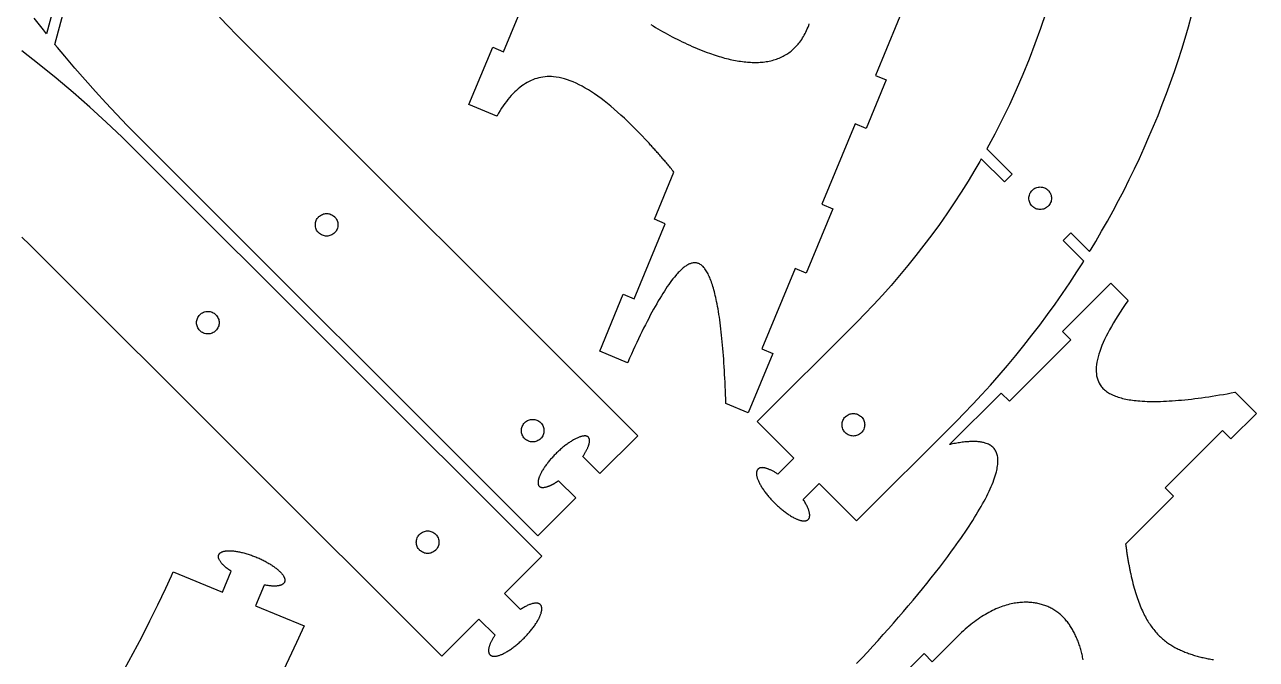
# Model space of a CAD drawing. Extents: x 0 to 398, y 0 to 371.
# Drawn here: x 187.8 to 398, y 127.4 to 235.8 of the extents above; entities that cross this region are included whole.
import ezdxf

# ---------------------------------------------------------------- set-up
doc = ezdxf.new("R2010")
doc.units = 0
doc.layers.get('0').update_dxf_attribs({"linetype": 'CONTINUOUS'})

msp = doc.modelspace()

# ---------------------------------------------------------------- linework, layer by layer
at = {"color": 0}
for points in [[(338.658, 240.892), (332.975, 227.172), (334.822, 226.407), (331.392, 218.122), (329.543, 218.888), (323.861, 205.168), (325.708, 204.403), (321.156, 193.411), (319.308, 194.176), (313.625, 180.457), (315.472, 179.692), (311.281, 169.571), (307.471, 171.149), (307.471, 171.15), (307.471, 171.156), (307.471, 171.157), (307.471, 171.163), (307.471, 171.164), (307.471, 171.168), (307.471, 171.169), (307.469, 171.175), (307.469, 171.176), (307.469, 171.182), (307.469, 171.183), (307.469, 171.188), (307.469, 171.189), (307.469, 171.194), (307.469, 171.196), (307.469, 171.197), (307.446, 171.929), (307.419, 172.653), (307.393, 173.364), (307.362, 174.067), (307.332, 174.758), (307.299, 175.44), (307.263, 176.111), (307.226, 176.772), (307.188, 177.422), (307.146, 178.063), (307.103, 178.692), (307.058, 179.311), (307.011, 179.919), (306.961, 180.517), (306.911, 181.103), (306.857, 181.679), (306.803, 182.244), (306.746, 182.797), (306.686, 183.34), (306.625, 183.872), (306.561, 184.393), (306.496, 184.903), (306.429, 185.401), (306.358, 185.888), (306.287, 186.364), (306.214, 186.828), (306.138, 187.281), (306.06, 187.722), (305.979, 188.151), (305.897, 188.569), (305.824, 188.919), (305.75, 189.26), (305.674, 189.592), (305.596, 189.915), (305.517, 190.228), (305.436, 190.533), (305.353, 190.828), (305.269, 191.114), (305.182, 191.39), (305.094, 191.657), (305.006, 191.915), (304.914, 192.164), (304.821, 192.403), (304.726, 192.632), (304.631, 192.851), (304.533, 193.061), (304.433, 193.261), (304.332, 193.453), (304.229, 193.633), (304.125, 193.804), (304.019, 193.965), (303.911, 194.117), (303.803, 194.258), (303.692, 194.39), (303.579, 194.511), (303.465, 194.622), (303.349, 194.724), (303.232, 194.814), (303.112, 194.894), (302.993, 194.965), (302.871, 195.025), (302.765, 195.069), (302.658, 195.104), (302.55, 195.133), (302.44, 195.154), (302.329, 195.168), (302.217, 195.175), (302.103, 195.174), (301.987, 195.167), (301.869, 195.151), (301.751, 195.129), (301.631, 195.1), (301.51, 195.063), (301.386, 195.019), (301.261, 194.968), (301.136, 194.91), (301.008, 194.844), (300.879, 194.771), (300.749, 194.692), (300.617, 194.604), (300.482, 194.51), (300.347, 194.408), (300.211, 194.3), (300.074, 194.185), (299.933, 194.061), (299.793, 193.932), (299.65, 193.794), (299.506, 193.65), (299.361, 193.499), (299.214, 193.34), (299.065, 193.174), (298.915, 193.001), (298.685, 192.724), (298.45, 192.431), (298.213, 192.122), (297.972, 191.799), (297.728, 191.458), (297.482, 191.103), (297.233, 190.732), (296.981, 190.346), (296.725, 189.946), (296.467, 189.529), (296.207, 189.099), (295.943, 188.651), (295.676, 188.19), (295.407, 187.715), (295.135, 187.225), (294.86, 186.719), (294.582, 186.2), (294.303, 185.667), (294.019, 185.118), (293.733, 184.556), (293.446, 183.979), (293.154, 183.388), (292.861, 182.783), (292.564, 182.164), (292.265, 181.532), (291.964, 180.885), (291.66, 180.225), (291.353, 179.551), (291.044, 178.864), (290.733, 178.164), (290.731, 178.16), (290.729, 178.157), (290.729, 178.156), (290.728, 178.153), (290.725, 178.146), (290.724, 178.144), (290.722, 178.142), (290.719, 178.133), (290.718, 178.131), (290.717, 178.128), (290.714, 178.122), (290.713, 178.119), (290.711, 178.115), (290.71, 178.112), (290.71, 178.111), (290.708, 178.108), (290.706, 178.101), (290.704, 178.099), (290.703, 178.097), (290.703, 178.094), (285.946, 180.065), (289.978, 189.799), (291.825, 189.033), (297.125, 201.829), (295.278, 202.594), (298.621, 210.667), (298.476, 210.842), (298.332, 211.017), (298.186, 211.192), (298.043, 211.365), (297.899, 211.538), (297.754, 211.71), (297.611, 211.881), (297.467, 212.05), (297.324, 212.219), (297.181, 212.389), (297.037, 212.556), (296.894, 212.724), (296.751, 212.889), (296.61, 213.054), (296.468, 213.218), (296.325, 213.382), (296.183, 213.544), (296.042, 213.707), (295.901, 213.868), (295.76, 214.028), (295.619, 214.188), (295.478, 214.346), (295.338, 214.503), (295.197, 214.66), (295.057, 214.815), (294.918, 214.971), (294.778, 215.125), (294.639, 215.278), (294.499, 215.431), (294.36, 215.583), (293.747, 216.244), (293.138, 216.89), (292.532, 217.518), (291.931, 218.129), (291.335, 218.724), (290.742, 219.299), (290.154, 219.857), (289.572, 220.396), (288.993, 220.915), (288.419, 221.417), (287.85, 221.899), (287.286, 222.36), (286.728, 222.803), (286.174, 223.224), (285.625, 223.625), (285.082, 224.004), (284.544, 224.362), (284.011, 224.7), (283.485, 225.015), (282.964, 225.307), (282.447, 225.578), (281.938, 225.825), (281.433, 226.049), (280.936, 226.25), (280.443, 226.426), (279.958, 226.579), (279.478, 226.707), (279.004, 226.811), (278.537, 226.889), (278.078, 226.943), (277.708, 226.967), (277.343, 226.974), (276.982, 226.965), (276.625, 226.939), (276.272, 226.897), (275.924, 226.837), (275.578, 226.763), (275.237, 226.672), (274.9, 226.564), (274.567, 226.442), (274.237, 226.301), (273.912, 226.147), (273.592, 225.975), (273.274, 225.789), (272.96, 225.586), (272.649, 225.368), (272.343, 225.135), (272.04, 224.886), (271.74, 224.622), (271.446, 224.343), (271.153, 224.049), (270.865, 223.739), (270.581, 223.415), (270.299, 223.076), (270.022, 222.722), (269.747, 222.353), (269.476, 221.969), (269.21, 221.572), (268.946, 221.16), (268.685, 220.733), (268.428, 220.292), (268.426, 220.29), (268.425, 220.288), (268.424, 220.285), (268.422, 220.282), (268.421, 220.281), (268.419, 220.276), (268.418, 220.275), (268.415, 220.271), (268.415, 220.269), (268.414, 220.267), (268.411, 220.263), (268.41, 220.261), (268.408, 220.257), (268.407, 220.256), (268.406, 220.254), (268.406, 220.251), (268.404, 220.25), (268.4, 220.244), (268.4, 220.242), (268.397, 220.239), (268.396, 220.236), (268.394, 220.235), (263.646, 222.201), (267.699, 231.989), (269.547, 231.224), (274.847, 244.019)], [(193.837, 242.747), (191.564, 234.263), (191.035, 234.929), (189.468, 236.943)], [(221.06, 237.119), (222.658, 235.458), (223.871, 234.225), (224.279, 233.818), (292.465, 165.632), (285.994, 159.163), (283.069, 162.087), (283.146, 162.2), (283.219, 162.313), (283.29, 162.424), (283.36, 162.535), (283.425, 162.643), (283.489, 162.753), (283.551, 162.86), (283.61, 162.967), (283.665, 163.072), (283.719, 163.175), (283.771, 163.278), (283.819, 163.379), (283.865, 163.479), (283.908, 163.578), (283.949, 163.674), (283.986, 163.769), (284.021, 163.862), (284.053, 163.953), (284.082, 164.043), (284.108, 164.131), (284.132, 164.215), (284.153, 164.299), (284.171, 164.379), (284.186, 164.458), (284.199, 164.535), (284.207, 164.608), (284.214, 164.679), (284.217, 164.749), (284.217, 164.815), (284.214, 164.879), (284.208, 164.938), (284.2, 164.996), (284.189, 165.05), (284.176, 165.101), (284.16, 165.151), (284.142, 165.199), (284.121, 165.243), (284.096, 165.285), (284.071, 165.324), (284.042, 165.361), (284.01, 165.394), (283.976, 165.426), (283.94, 165.456), (283.901, 165.482), (283.86, 165.506), (283.815, 165.526), (283.769, 165.544), (283.721, 165.56), (283.669, 165.574), (283.615, 165.583), (283.558, 165.592), (283.5, 165.597), (283.439, 165.599), (283.374, 165.599), (283.308, 165.596), (283.239, 165.59), (283.168, 165.582), (283.094, 165.571), (283.018, 165.557), (282.939, 165.542), (282.858, 165.522), (282.756, 165.494), (282.65, 165.461), (282.542, 165.425), (282.431, 165.385), (282.317, 165.339), (282.2, 165.29), (282.081, 165.236), (281.96, 165.179), (281.836, 165.118), (281.711, 165.053), (281.583, 164.985), (281.456, 164.911), (281.325, 164.836), (281.193, 164.756), (281.06, 164.674), (280.925, 164.587), (280.79, 164.497), (280.653, 164.404), (280.517, 164.308), (280.378, 164.21), (280.24, 164.108), (280.101, 164.004), (279.963, 163.896), (279.824, 163.786), (279.683, 163.674), (279.544, 163.558), (279.406, 163.44), (279.268, 163.321), (279.131, 163.197), (278.993, 163.074), (278.857, 162.947), (278.722, 162.818), (278.589, 162.689), (278.457, 162.557), (278.326, 162.425), (278.197, 162.29), (278.069, 162.156), (277.944, 162.019), (277.819, 161.883), (277.699, 161.746), (277.578, 161.607), (277.461, 161.469), (277.346, 161.331), (277.232, 161.192), (277.122, 161.053), (277.014, 160.914), (276.908, 160.775), (276.806, 160.638), (276.707, 160.499), (276.61, 160.362), (276.517, 160.226), (276.426, 160.09), (276.34, 159.957), (276.257, 159.824), (276.176, 159.692), (276.101, 159.563), (276.028, 159.433), (275.96, 159.307), (275.896, 159.182), (275.835, 159.058), (275.79, 158.964), (275.749, 158.869), (275.708, 158.778), (275.672, 158.688), (275.638, 158.599), (275.607, 158.511), (275.578, 158.425), (275.551, 158.342), (275.528, 158.26), (275.507, 158.181), (275.487, 158.103), (275.472, 158.026), (275.458, 157.951), (275.447, 157.879), (275.439, 157.81), (275.433, 157.742), (275.429, 157.676), (275.429, 157.612), (275.431, 157.551), (275.435, 157.492), (275.44, 157.435), (275.45, 157.381), (275.461, 157.329), (275.475, 157.279), (275.49, 157.232), (275.51, 157.188), (275.531, 157.146), (275.553, 157.107), (275.579, 157.069), (275.607, 157.036), (275.635, 157.006), (275.665, 156.978), (275.699, 156.953), (275.733, 156.929), (275.771, 156.907), (275.811, 156.888), (275.851, 156.871), (275.896, 156.856), (275.942, 156.842), (275.989, 156.831), (276.039, 156.821), (276.092, 156.814), (276.146, 156.81), (276.201, 156.807), (276.26, 156.806), (276.319, 156.808), (276.381, 156.811), (276.444, 156.818), (276.51, 156.825), (276.578, 156.836), (276.646, 156.849), (276.717, 156.864), (276.79, 156.881), (276.864, 156.9), (276.94, 156.922), (277.018, 156.946), (277.097, 156.972), (277.178, 157.001), (277.261, 157.032), (277.344, 157.065), (277.393, 157.085), (277.442, 157.106), (277.49, 157.128), (277.54, 157.149), (277.589, 157.172), (277.639, 157.196), (277.69, 157.219), (277.74, 157.244), (277.792, 157.269), (277.843, 157.296), (277.896, 157.322), (277.947, 157.35), (278, 157.378), (278.053, 157.407), (278.106, 157.436), (278.16, 157.467), (278.214, 157.497), (278.267, 157.528), (278.321, 157.56), (278.376, 157.593), (278.431, 157.625), (278.486, 157.66), (278.54, 157.693), (278.596, 157.729), (278.651, 157.764), (278.708, 157.8), (278.764, 157.837), (278.819, 157.874), (278.876, 157.913), (278.933, 157.95), (278.933, 157.95), (281.858, 155.025), (275.389, 148.556), (207.203, 216.742), (206.733, 217.21), (205.34, 218.628), (203.501, 220.538), (201.689, 222.471), (199.9, 224.428), (198.138, 226.407), (196.399, 228.408), (194.688, 230.432), (193.419, 231.963), (193, 232.478), (195.624, 242.268)], [(362.057, 237.872), (361.162, 235.203), (360.21, 232.553), (359.203, 229.924), (358.139, 227.317), (357.019, 224.731), (355.846, 222.168), (354.618, 219.631), (353.335, 217.117), (352.338, 215.247), (351.997, 214.629), (356.313, 210.314), (355.004, 209.006), (351.057, 212.953), (350.782, 212.471), (349.94, 211.033), (348.792, 209.133), (347.614, 207.253), (346.404, 205.393), (345.164, 203.556), (343.893, 201.737), (342.592, 199.943), (341.263, 198.169), (339.903, 196.418), (338.514, 194.69), (337.096, 192.985), (335.65, 191.303), (334.176, 189.646), (332.674, 188.013), (331.143, 186.404), (329.979, 185.212), (329.586, 184.821), (312.818, 168.053), (319.061, 161.811), (316.329, 159.079), (316.211, 159.157), (316.093, 159.233), (315.976, 159.306), (315.861, 159.376), (315.746, 159.444), (315.632, 159.51), (315.519, 159.571), (315.408, 159.631), (315.299, 159.688), (315.19, 159.742), (315.083, 159.792), (314.978, 159.84), (314.874, 159.885), (314.771, 159.926), (314.669, 159.965), (314.571, 160.001), (314.474, 160.033), (314.378, 160.064), (314.285, 160.09), (314.193, 160.112), (314.103, 160.133), (314.015, 160.15), (313.931, 160.163), (313.847, 160.172), (313.767, 160.179), (313.688, 160.183), (313.612, 160.182), (313.539, 160.179), (313.468, 160.171), (313.399, 160.161), (313.333, 160.146), (313.286, 160.132), (313.24, 160.117), (313.196, 160.099), (313.154, 160.079), (313.112, 160.057), (313.074, 160.033), (313.037, 160.008), (313.001, 159.979), (312.968, 159.95), (312.936, 159.918), (312.907, 159.885), (312.879, 159.85), (312.853, 159.813), (312.829, 159.774), (312.807, 159.733), (312.786, 159.69), (312.768, 159.647), (312.751, 159.601), (312.736, 159.554), (312.724, 159.506), (312.713, 159.456), (312.704, 159.403), (312.697, 159.35), (312.693, 159.296), (312.69, 159.239), (312.69, 159.182), (312.692, 159.122), (312.694, 159.063), (312.7, 159.001), (312.708, 158.939), (312.724, 158.836), (312.746, 158.731), (312.772, 158.622), (312.803, 158.51), (312.839, 158.396), (312.879, 158.278), (312.924, 158.158), (312.974, 158.035), (313.026, 157.91), (313.085, 157.783), (313.147, 157.654), (313.213, 157.522), (313.283, 157.389), (313.358, 157.254), (313.436, 157.118), (313.518, 156.979), (313.603, 156.84), (313.693, 156.7), (313.785, 156.558), (313.882, 156.415), (313.981, 156.272), (314.083, 156.128), (314.19, 155.983), (314.299, 155.839), (314.411, 155.694), (314.526, 155.549), (314.644, 155.403), (314.765, 155.258), (314.889, 155.112), (315.015, 154.968), (315.149, 154.819), (315.283, 154.672), (315.422, 154.525), (315.561, 154.381), (315.703, 154.236), (315.846, 154.093), (315.99, 153.953), (316.136, 153.814), (316.283, 153.678), (316.432, 153.543), (316.581, 153.411), (316.731, 153.281), (316.881, 153.153), (317.032, 153.028), (317.182, 152.906), (317.333, 152.786), (317.483, 152.669), (317.633, 152.557), (317.783, 152.447), (317.933, 152.34), (318.082, 152.237), (318.229, 152.139), (318.376, 152.043), (318.521, 151.951), (318.665, 151.864), (318.807, 151.782), (318.947, 151.703), (319.086, 151.628), (319.222, 151.558), (319.357, 151.493), (319.457, 151.447), (319.556, 151.404), (319.653, 151.364), (319.749, 151.325), (319.843, 151.29), (319.936, 151.258), (320.028, 151.228), (320.117, 151.201), (320.204, 151.178), (320.29, 151.157), (320.375, 151.139), (320.457, 151.124), (320.537, 151.111), (320.615, 151.101), (320.692, 151.094), (320.767, 151.092), (320.839, 151.092), (320.908, 151.093), (320.976, 151.099), (321.042, 151.108), (321.104, 151.119), (321.165, 151.135), (321.222, 151.153), (321.278, 151.174), (321.332, 151.197), (321.382, 151.225), (321.429, 151.256), (321.475, 151.29), (321.517, 151.326), (321.557, 151.367), (321.604, 151.426), (321.646, 151.489), (321.682, 151.557), (321.713, 151.631), (321.736, 151.707), (321.756, 151.789), (321.769, 151.875), (321.776, 151.965), (321.779, 152.058), (321.776, 152.157), (321.768, 152.258), (321.754, 152.364), (321.735, 152.472), (321.711, 152.585), (321.682, 152.7), (321.649, 152.818), (321.608, 152.939), (321.565, 153.063), (321.517, 153.19), (321.463, 153.319), (321.404, 153.451), (321.342, 153.586), (321.274, 153.722), (321.201, 153.861), (321.125, 154.001), (321.044, 154.144), (320.958, 154.289), (320.869, 154.435), (320.775, 154.582), (320.678, 154.731), (320.678, 154.731), (323.41, 157.462), (329.774, 151.097), (346.542, 167.865), (346.932, 168.257), (348.094, 169.442), (349.625, 171.038), (351.133, 172.656), (352.617, 174.294), (354.078, 175.953), (355.515, 177.632), (356.928, 179.331), (358.317, 181.05), (359.682, 182.788), (361.022, 184.544), (362.338, 186.321), (363.628, 188.115), (364.893, 189.928), (366.132, 191.76), (367.347, 193.608), (368.242, 195.006), (368.535, 195.475), (365.01, 199), (366.318, 200.308), (369.535, 197.092), (369.796, 197.521), (370.571, 198.814), (371.583, 200.547), (372.574, 202.293), (373.54, 204.051), (374.485, 205.819), (375.406, 207.6), (376.303, 209.39), (377.178, 211.193), (378.029, 213.004), (378.857, 214.826), (379.661, 216.658), (380.442, 218.501), (381.199, 220.353), (381.932, 222.212), (382.642, 224.082), (383.328, 225.961), (383.989, 227.849), (384.626, 229.743), (385.24, 231.647), (385.829, 233.558), (386.394, 235.478), (386.935, 237.404)], [(294.693, 235.85), (295.083, 235.611), (295.479, 235.374), (295.878, 235.139), (296.281, 234.904), (296.686, 234.672), (297.096, 234.443), (297.507, 234.215), (297.922, 233.992), (298.339, 233.769), (298.758, 233.551), (299.179, 233.336), (299.601, 233.124), (300.025, 232.917), (300.449, 232.713), (300.874, 232.513), (301.299, 232.318), (301.724, 232.128), (302.15, 231.942), (302.574, 231.761), (302.997, 231.586), (303.421, 231.417), (303.842, 231.254), (304.261, 231.096), (304.679, 230.944), (305.007, 230.831), (305.333, 230.719), (305.658, 230.614), (305.981, 230.511), (306.303, 230.412), (306.622, 230.319), (306.939, 230.231), (307.254, 230.144), (307.568, 230.064), (307.879, 229.987), (308.188, 229.915), (308.494, 229.849), (308.799, 229.785), (309.101, 229.726), (309.401, 229.672), (309.699, 229.624), (309.993, 229.579), (310.285, 229.539), (310.574, 229.503), (310.86, 229.472), (311.143, 229.446), (311.424, 229.425), (311.701, 229.408), (311.976, 229.397), (312.247, 229.39), (312.515, 229.389), (312.779, 229.392), (313.042, 229.4), (313.3, 229.412), (313.554, 229.431), (313.829, 229.457), (314.1, 229.489), (314.367, 229.526), (314.629, 229.569), (314.886, 229.619), (315.14, 229.675), (315.39, 229.737), (315.635, 229.804), (315.875, 229.878), (316.112, 229.956), (316.344, 230.04), (316.572, 230.131), (316.796, 230.226), (317.015, 230.328), (317.231, 230.435), (317.44, 230.547), (317.647, 230.667), (317.85, 230.789), (318.047, 230.918), (318.242, 231.053), (318.431, 231.193), (318.615, 231.338), (318.797, 231.487), (318.974, 231.643), (319.146, 231.804), (319.314, 231.969), (319.478, 232.14), (319.638, 232.317), (319.793, 232.497), (319.944, 232.683), (320.092, 232.875), (320.254, 233.099), (320.412, 233.331), (320.564, 233.567), (320.711, 233.81), (320.853, 234.058), (320.99, 234.313), (321.122, 234.574), (321.249, 234.839), (321.371, 235.11), (321.487, 235.386), (321.6, 235.668), (321.708, 235.954)], [(187.376, 199.531), (188.732, 198.215), (189.742, 197.221), (190.075, 196.886), (258.99, 127.971), (265.354, 134.335), (268.086, 131.603), (268.008, 131.485), (267.932, 131.367), (267.86, 131.251), (267.789, 131.135), (267.721, 131.02), (267.656, 130.907), (267.594, 130.794), (267.535, 130.683), (267.478, 130.573), (267.424, 130.464), (267.374, 130.357), (267.325, 130.252), (267.281, 130.148), (267.239, 130.045), (267.2, 129.944), (267.164, 129.845), (267.131, 129.748), (267.101, 129.652), (267.075, 129.558), (267.053, 129.467), (267.032, 129.377), (267.015, 129.29), (267.003, 129.205), (266.992, 129.122), (266.986, 129.041), (266.982, 128.962), (266.983, 128.886), (266.986, 128.813), (266.994, 128.742), (267.004, 128.673), (267.019, 128.608), (267.032, 128.56), (267.049, 128.514), (267.067, 128.47), (267.086, 128.428), (267.108, 128.387), (267.132, 128.348), (267.157, 128.312), (267.185, 128.276), (267.215, 128.243), (267.247, 128.211), (267.281, 128.181), (267.315, 128.153), (267.353, 128.127), (267.392, 128.103), (267.432, 128.081), (267.475, 128.06), (267.518, 128.042), (267.564, 128.025), (267.611, 128.011), (267.66, 127.998), (267.71, 127.987), (267.763, 127.979), (267.815, 127.972), (267.869, 127.967), (267.926, 127.965), (267.983, 127.964), (268.043, 127.965), (268.103, 127.969), (268.164, 127.974), (268.226, 127.982), (268.329, 127.999), (268.435, 128.02), (268.543, 128.046), (268.656, 128.077), (268.769, 128.113), (268.888, 128.153), (269.007, 128.198), (269.131, 128.247), (269.256, 128.301), (269.382, 128.359), (269.511, 128.421), (269.643, 128.487), (269.776, 128.558), (269.911, 128.632), (270.047, 128.71), (270.186, 128.792), (270.325, 128.877), (270.465, 128.967), (270.607, 129.06), (270.75, 129.156), (270.893, 129.255), (271.037, 129.358), (271.182, 129.464), (271.326, 129.573), (271.471, 129.686), (271.617, 129.801), (271.763, 129.919), (271.907, 130.04), (272.051, 130.163), (272.196, 130.29), (272.34, 130.418), (272.483, 130.549), (272.625, 130.682), (272.767, 130.817), (272.906, 130.954), (273.044, 131.092), (273.181, 131.232), (273.315, 131.373), (273.449, 131.515), (273.579, 131.658), (273.708, 131.802), (273.835, 131.947), (273.96, 132.092), (274.081, 132.237), (274.2, 132.383), (274.318, 132.529), (274.432, 132.675), (274.543, 132.821), (274.651, 132.966), (274.756, 133.111), (274.858, 133.255), (274.957, 133.399), (275.051, 133.541), (275.143, 133.683), (275.231, 133.823), (275.314, 133.962), (275.394, 134.099), (275.469, 134.235), (275.542, 134.369), (275.608, 134.501), (275.672, 134.631), (275.718, 134.731), (275.761, 134.83), (275.801, 134.927), (275.84, 135.023), (275.875, 135.118), (275.907, 135.211), (275.936, 135.302), (275.964, 135.391), (275.987, 135.479), (276.008, 135.565), (276.026, 135.649), (276.042, 135.731), (276.054, 135.812), (276.064, 135.89), (276.071, 135.967), (276.074, 136.041), (276.074, 136.113), (276.071, 136.183), (276.065, 136.25), (276.057, 136.316), (276.046, 136.378), (276.031, 136.439), (276.013, 136.497), (275.992, 136.553), (275.967, 136.606), (275.94, 136.656), (275.91, 136.704), (275.875, 136.749), (275.839, 136.791), (275.797, 136.831), (275.739, 136.878), (275.676, 136.92), (275.608, 136.956), (275.535, 136.987), (275.457, 137.011), (275.376, 137.03), (275.29, 137.043), (275.2, 137.051), (275.106, 137.053), (275.008, 137.05), (274.907, 137.042), (274.801, 137.028), (274.693, 137.01), (274.581, 136.986), (274.465, 136.957), (274.347, 136.922), (274.226, 136.883), (274.101, 136.839), (273.975, 136.791), (273.846, 136.737), (273.714, 136.679), (273.579, 136.616), (273.443, 136.548), (273.304, 136.476), (273.164, 136.4), (273.021, 136.319), (272.876, 136.233), (272.731, 136.144), (272.583, 136.05), (272.435, 135.952), (272.435, 135.952), (269.703, 138.684), (276.067, 145.047), (207.151, 213.964), (206.485, 214.631), (204.458, 216.607), (201.719, 219.201), (198.933, 221.744), (196.101, 224.236), (193.225, 226.676), (190.304, 229.063), (187.34, 231.397)], [(329.772, 126.722), (330.699, 127.71), (331.618, 128.7), (332.529, 129.691), (333.431, 130.682), (334.322, 131.672), (335.203, 132.661), (336.072, 133.648), (336.929, 134.632), (337.774, 135.611), (338.603, 136.587), (339.419, 137.556), (340.219, 138.52), (341.004, 139.476), (341.774, 140.424), (342.524, 141.364), (343.257, 142.294), (343.971, 143.214), (344.665, 144.122), (345.339, 145.019), (345.992, 145.904), (346.394, 146.458), (346.789, 147.007), (347.174, 147.549), (347.549, 148.086), (347.915, 148.617), (348.272, 149.14), (348.618, 149.658), (348.956, 150.169), (349.282, 150.674), (349.6, 151.171), (349.907, 151.663), (350.203, 152.146), (350.489, 152.621), (350.764, 153.09), (351.029, 153.551), (351.283, 154.004), (351.525, 154.45), (351.757, 154.888), (351.978, 155.317), (352.186, 155.737), (352.385, 156.15), (352.571, 156.554), (352.744, 156.949), (352.907, 157.335), (353.057, 157.711), (353.194, 158.079), (353.321, 158.438), (353.435, 158.786), (353.535, 159.126), (353.624, 159.456), (353.686, 159.721), (353.742, 159.981), (353.787, 160.232), (353.825, 160.476), (353.854, 160.715), (353.875, 160.946), (353.886, 161.169), (353.89, 161.386), (353.883, 161.596), (353.869, 161.799), (353.846, 161.994), (353.814, 162.183), (353.772, 162.365), (353.724, 162.54), (353.664, 162.708), (353.597, 162.869), (353.521, 163.024), (353.435, 163.171), (353.342, 163.311), (353.237, 163.444), (353.126, 163.571), (353.004, 163.69), (352.875, 163.801), (352.736, 163.907), (352.588, 164.006), (352.431, 164.097), (352.264, 164.182), (352.089, 164.26), (351.904, 164.331), (351.711, 164.393), (351.576, 164.432), (351.438, 164.468), (351.294, 164.5), (351.147, 164.529), (350.997, 164.556), (350.842, 164.579), (350.682, 164.599), (350.519, 164.615), (350.351, 164.629), (350.179, 164.639), (350.004, 164.646), (349.824, 164.65), (349.64, 164.651), (349.451, 164.649), (349.26, 164.643), (349.063, 164.635), (348.862, 164.622), (348.658, 164.608), (348.45, 164.589), (348.236, 164.568), (348.019, 164.543), (347.799, 164.515), (347.574, 164.485), (347.344, 164.451), (347.111, 164.414), (346.875, 164.374), (346.633, 164.329), (346.388, 164.282), (346.139, 164.232), (345.885, 164.179), (345.876, 164.178), (345.851, 164.172), (345.843, 164.171), (345.835, 164.168), (345.826, 164.167), (345.818, 164.165), (345.81, 164.164), (345.786, 164.158), (345.778, 164.156), (345.753, 164.151), (345.744, 164.149), (345.736, 164.147), (345.728, 164.146), (345.719, 164.143), (345.711, 164.142), (345.686, 164.136), (345.678, 164.135), (345.669, 164.133), (345.653, 164.129), (345.644, 164.128), (345.628, 164.124), (354.431, 172.926), (355.844, 171.513), (366.346, 182.013), (364.931, 183.428), (373.179, 191.675), (376.104, 188.749), (376.068, 188.697), (375.606, 188.035), (375.162, 187.385), (374.739, 186.746), (374.335, 186.119), (373.951, 185.504), (373.588, 184.901), (373.244, 184.311), (372.922, 183.732), (372.621, 183.167), (372.34, 182.612), (372.081, 182.071), (371.842, 181.543), (371.624, 181.028), (371.428, 180.525), (371.253, 180.035), (371.101, 179.557), (370.969, 179.094), (370.861, 178.643), (370.775, 178.207), (370.711, 177.783), (370.669, 177.374), (370.651, 176.976), (370.656, 176.594), (370.683, 176.226), (370.733, 175.871), (370.807, 175.531), (370.906, 175.206), (371.026, 174.893), (371.171, 174.596), (371.34, 174.313), (371.446, 174.16), (371.56, 174.011), (371.681, 173.867), (371.81, 173.728), (371.947, 173.593), (372.092, 173.461), (372.244, 173.335), (372.406, 173.214), (372.572, 173.096), (372.749, 172.982), (372.931, 172.874), (373.121, 172.768), (373.319, 172.668), (373.524, 172.572), (373.737, 172.479), (373.957, 172.392), (374.185, 172.308), (374.418, 172.229), (374.661, 172.154), (374.91, 172.083), (375.165, 172.015), (375.429, 171.953), (375.699, 171.894), (375.976, 171.839), (376.261, 171.789), (376.553, 171.742), (376.85, 171.7), (377.156, 171.661), (377.468, 171.626), (377.786, 171.596), (378.112, 171.568), (378.521, 171.54), (378.939, 171.519), (379.367, 171.503), (379.804, 171.492), (380.251, 171.486), (380.707, 171.486), (381.174, 171.493), (381.649, 171.504), (382.132, 171.519), (382.625, 171.542), (383.128, 171.569), (383.639, 171.601), (384.16, 171.64), (384.689, 171.683), (385.228, 171.732), (385.775, 171.785), (386.331, 171.843), (386.894, 171.907), (387.468, 171.976), (388.05, 172.05), (388.64, 172.129), (389.239, 172.212), (389.846, 172.301), (390.461, 172.394), (391.085, 172.493), (391.717, 172.597), (392.357, 172.706), (393.004, 172.818), (393.661, 172.936), (394.325, 173.058), (394.326, 173.058), (394.328, 173.058), (394.329, 173.06), (394.331, 173.06), (394.332, 173.06), (394.333, 173.06), (394.335, 173.06), (394.335, 173.06), (394.336, 173.061), (394.338, 173.061), (394.339, 173.061), (394.34, 173.061), (394.342, 173.061), (394.343, 173.061), (394.344, 173.063), (394.346, 173.063), (394.347, 173.063), (394.35, 173.063), (394.351, 173.064), (394.353, 173.064), (394.353, 173.064), (394.354, 173.064), (394.356, 173.064), (394.357, 173.064), (394.358, 173.065), (394.36, 173.065), (394.361, 173.065), (394.362, 173.065), (394.364, 173.065), (397.981, 169.449), (393.632, 165.1), (392.218, 166.515), (382.424, 156.721), (383.839, 155.307), (375.669, 147.138), (375.694, 146.95), (375.694, 146.95), (375.721, 146.764), (375.746, 146.579), (375.772, 146.394), (375.799, 146.212), (375.825, 146.031), (375.853, 145.85), (375.879, 145.671), (375.907, 145.493), (375.935, 145.317), (375.963, 145.142), (375.99, 144.968), (376.019, 144.796), (376.047, 144.624), (376.076, 144.454), (376.106, 144.285), (376.135, 144.117), (376.165, 143.95), (376.194, 143.785), (376.225, 143.621), (376.256, 143.458), (376.286, 143.296), (376.317, 143.136), (376.349, 142.976), (376.379, 142.819), (376.411, 142.663), (376.443, 142.507), (376.475, 142.353), (376.508, 142.199), (376.54, 142.047), (376.635, 141.619), (376.732, 141.2), (376.831, 140.792), (376.932, 140.393), (377.035, 140.004), (377.139, 139.624), (377.246, 139.253), (377.354, 138.89), (377.464, 138.537), (377.575, 138.193), (377.689, 137.857), (377.804, 137.529), (377.922, 137.21), (378.042, 136.9), (378.161, 136.597), (378.283, 136.302), (378.408, 136.015), (378.533, 135.736), (378.661, 135.464), (378.789, 135.199), (378.919, 134.942), (379.051, 134.692), (379.185, 134.448), (379.319, 134.212), (379.456, 133.982), (379.593, 133.759), (379.732, 133.542), (379.872, 133.331), (380.014, 133.127), (380.157, 132.928), (380.314, 132.719), (380.472, 132.517), (380.632, 132.321), (380.793, 132.131), (380.956, 131.947), (381.119, 131.768), (381.285, 131.596), (381.451, 131.428), (381.618, 131.266), (381.787, 131.109), (381.958, 130.958), (382.129, 130.811), (382.303, 130.669), (382.476, 130.531), (382.651, 130.398), (382.828, 130.27), (383.006, 130.145), (383.185, 130.025), (383.364, 129.909), (383.546, 129.796), (383.728, 129.687), (383.91, 129.582), (384.094, 129.48), (384.279, 129.381), (384.465, 129.286), (384.651, 129.193), (384.839, 129.104), (385.028, 129.017), (385.218, 128.932), (385.408, 128.851), (385.6, 128.771), (385.8, 128.69), (386.003, 128.611), (386.206, 128.535), (386.408, 128.461), (386.612, 128.389), (386.818, 128.319), (387.024, 128.252), (387.231, 128.187), (387.439, 128.123), (387.647, 128.063), (387.856, 128.003), (388.067, 127.947), (388.276, 127.892), (388.489, 127.839), (388.7, 127.788), (388.914, 127.738), (389.128, 127.691), (389.342, 127.646), (389.557, 127.602), (389.772, 127.561), (389.989, 127.521), (390.207, 127.482), (390.425, 127.446), (390.643, 127.411)], [(204.882, 125.782), (206.368, 128.499), (207.814, 131.237), (209.219, 133.997), (210.583, 136.778), (211.906, 139.579), (212.871, 141.693), (213.186, 142.4), (221.567, 138.929), (223.044, 142.499), (222.901, 142.596), (222.761, 142.693), (222.625, 142.792), (222.494, 142.889), (222.368, 142.987), (222.246, 143.086), (222.128, 143.185), (222.015, 143.282), (221.907, 143.379), (221.804, 143.478), (221.706, 143.574), (221.614, 143.671), (221.525, 143.767), (221.443, 143.861), (221.367, 143.956), (221.294, 144.049), (221.229, 144.142), (221.169, 144.233), (221.115, 144.324), (221.067, 144.413), (221.024, 144.5), (220.987, 144.586), (220.958, 144.671), (220.935, 144.754), (220.917, 144.836), (220.906, 144.917), (220.901, 144.994), (220.904, 145.071), (220.914, 145.144), (220.929, 145.217), (220.946, 145.268), (220.967, 145.318), (220.99, 145.367), (221.017, 145.414), (221.047, 145.458), (221.081, 145.501), (221.118, 145.543), (221.158, 145.582), (221.201, 145.619), (221.249, 145.656), (221.299, 145.69), (221.351, 145.722), (221.408, 145.753), (221.467, 145.782), (221.529, 145.81), (221.594, 145.835), (221.661, 145.858), (221.732, 145.879), (221.806, 145.9), (221.882, 145.918), (221.96, 145.935), (222.042, 145.949), (222.125, 145.961), (222.211, 145.972), (222.3, 145.982), (222.392, 145.989), (222.485, 145.994), (222.581, 145.999), (222.679, 146), (222.779, 146), (222.882, 145.999), (223.026, 145.994), (223.175, 145.985), (223.328, 145.974), (223.485, 145.957), (223.644, 145.939), (223.808, 145.915), (223.974, 145.89), (224.143, 145.861), (224.315, 145.829), (224.489, 145.794), (224.665, 145.756), (224.844, 145.715), (225.025, 145.671), (225.207, 145.624), (225.392, 145.574), (225.576, 145.521), (225.763, 145.467), (225.949, 145.408), (226.136, 145.349), (226.325, 145.285), (226.513, 145.219), (226.701, 145.151), (226.89, 145.082), (227.078, 145.01), (227.265, 144.935), (227.451, 144.858), (227.638, 144.779), (227.822, 144.699), (228.006, 144.615), (228.188, 144.531), (228.368, 144.444), (228.536, 144.361), (228.701, 144.276), (228.865, 144.19), (229.026, 144.104), (229.185, 144.015), (229.342, 143.926), (229.494, 143.836), (229.644, 143.746), (229.793, 143.654), (229.936, 143.563), (230.078, 143.469), (230.215, 143.376), (230.35, 143.283), (230.481, 143.189), (230.607, 143.096), (230.731, 143.001), (230.85, 142.907), (230.964, 142.813), (231.075, 142.719), (231.182, 142.625), (231.283, 142.532), (231.382, 142.439), (231.474, 142.346), (231.563, 142.254), (231.646, 142.163), (231.724, 142.072), (231.797, 141.982), (231.864, 141.893), (231.926, 141.804), (231.983, 141.718), (232.018, 141.66), (232.051, 141.603), (232.081, 141.546), (232.108, 141.489), (232.132, 141.433), (232.154, 141.378), (232.174, 141.322), (232.19, 141.268), (232.204, 141.214), (232.215, 141.161), (232.224, 141.108), (232.231, 141.057), (232.233, 141.006), (232.235, 140.956), (232.233, 140.906), (232.228, 140.857), (232.221, 140.81), (232.211, 140.764), (232.199, 140.718), (232.185, 140.674), (232.167, 140.631), (232.147, 140.589), (232.124, 140.547), (232.099, 140.507), (232.071, 140.469), (232.04, 140.432), (232.007, 140.396), (231.971, 140.361), (231.932, 140.328), (231.892, 140.297), (231.847, 140.267), (231.789, 140.231), (231.725, 140.196), (231.66, 140.165), (231.589, 140.136), (231.515, 140.108), (231.438, 140.083), (231.357, 140.061), (231.274, 140.04), (231.186, 140.022), (231.096, 140.007), (231.003, 139.993), (230.906, 139.982), (230.807, 139.972), (230.704, 139.965), (230.599, 139.96), (230.49, 139.957), (230.381, 139.957), (230.267, 139.958), (230.15, 139.962), (230.032, 139.968), (229.911, 139.976), (229.789, 139.986), (229.662, 139.999), (229.535, 140.014), (229.406, 140.031), (229.274, 140.049), (229.139, 140.069), (229.004, 140.093), (228.867, 140.118), (228.726, 140.144), (227.249, 136.575), (235.504, 133.155), (235.192, 132.448), (234.235, 130.333), (232.928, 127.527), (231.583, 124.74)], [(368.426, 127.367), (368.386, 127.591), (368.344, 127.813), (368.3, 128.033), (368.251, 128.251), (368.201, 128.468), (368.149, 128.682), (368.093, 128.895), (368.035, 129.106), (367.974, 129.315), (367.911, 129.522), (367.844, 129.727), (367.776, 129.931), (367.707, 130.132), (367.633, 130.332), (367.558, 130.529), (367.481, 130.725), (367.4, 130.918), (367.318, 131.109), (367.233, 131.299), (367.147, 131.486), (367.058, 131.671), (366.967, 131.854), (366.874, 132.036), (366.781, 132.209), (366.686, 132.382), (366.59, 132.552), (366.492, 132.72), (366.39, 132.886), (366.287, 133.05), (366.182, 133.212), (366.074, 133.372), (365.963, 133.529), (365.85, 133.685), (365.733, 133.837), (365.615, 133.988), (365.493, 134.136), (365.369, 134.281), (365.242, 134.424), (365.111, 134.564), (364.976, 134.701), (364.84, 134.835), (364.699, 134.967), (364.554, 135.096), (364.407, 135.222), (364.256, 135.345), (364.101, 135.464), (363.942, 135.581), (363.779, 135.694), (363.612, 135.805), (363.442, 135.912), (363.267, 136.015), (363.088, 136.115), (362.904, 136.212), (362.74, 136.294), (362.572, 136.372), (362.401, 136.448), (362.228, 136.521), (362.05, 136.59), (361.869, 136.657), (361.686, 136.719), (361.499, 136.779), (361.308, 136.834), (361.115, 136.887), (360.918, 136.935), (360.719, 136.979), (360.517, 137.02), (360.313, 137.057), (360.104, 137.089), (359.893, 137.117), (359.679, 137.141), (359.463, 137.16), (359.243, 137.175), (359.022, 137.186), (358.797, 137.191), (358.571, 137.192), (358.34, 137.188), (358.108, 137.179), (357.874, 137.165), (357.638, 137.146), (357.399, 137.122), (357.157, 137.092), (356.912, 137.057), (356.667, 137.016), (356.418, 136.97), (356.14, 136.912), (355.861, 136.847), (355.579, 136.774), (355.296, 136.694), (355.01, 136.607), (354.722, 136.512), (354.432, 136.409), (354.14, 136.298), (353.846, 136.179), (353.551, 136.052), (353.254, 135.918), (352.954, 135.775), (352.654, 135.623), (352.351, 135.464), (352.049, 135.296), (351.743, 135.119), (351.438, 134.934), (351.129, 134.74), (350.821, 134.538), (350.51, 134.327), (350.199, 134.106), (349.886, 133.877), (349.574, 133.639), (349.26, 133.391), (348.944, 133.135), (348.628, 132.869), (348.313, 132.593), (347.994, 132.308), (347.676, 132.014), (347.358, 131.71), (347.04, 131.396), (347.047, 131.389), (342.697, 127.041), (341.283, 128.455), (331.49, 118.661)]]:
    msp.add_lwpolyline(points, dxfattribs=at)
for points in [[(359.74, 207.558), (359.775, 207.593), (359.886, 207.69), (360.042, 207.804), (360.206, 207.901), (360.376, 207.981), (360.553, 208.043), (360.733, 208.086), (360.917, 208.112), (361.101, 208.122), (361.286, 208.112), (361.469, 208.086), (361.649, 208.043), (361.825, 207.981), (361.996, 207.901), (362.16, 207.804), (362.317, 207.69), (362.428, 207.593), (362.463, 207.558), (362.497, 207.524), (362.594, 207.413), (362.708, 207.256), (362.806, 207.092), (362.885, 206.921), (362.947, 206.744), (362.99, 206.564), (363.017, 206.382), (363.026, 206.197), (363.017, 206.013), (362.99, 205.829), (362.947, 205.649), (362.885, 205.472), (362.806, 205.301), (362.708, 205.138), (362.594, 204.982), (362.497, 204.871), (362.463, 204.836), (362.428, 204.801), (362.317, 204.704), (362.16, 204.589), (361.996, 204.492), (361.825, 204.413), (361.649, 204.351), (361.469, 204.307), (361.286, 204.281), (361.101, 204.272), (360.917, 204.281), (360.733, 204.307), (360.553, 204.351), (360.376, 204.413), (360.206, 204.492), (360.042, 204.589), (359.886, 204.704), (359.775, 204.801), (359.74, 204.836), (359.706, 204.871), (359.608, 204.982), (359.493, 205.138), (359.396, 205.301), (359.317, 205.472), (359.256, 205.649), (359.211, 205.829), (359.185, 206.013), (359.176, 206.197), (359.185, 206.382), (359.211, 206.564), (359.256, 206.744), (359.317, 206.921), (359.396, 207.092), (359.493, 207.256), (359.608, 207.413), (359.706, 207.524), (359.74, 207.558)], [(240.722, 200.297), (240.688, 200.263), (240.576, 200.165), (240.421, 200.05), (240.257, 199.954), (240.086, 199.875), (239.91, 199.813), (239.729, 199.768), (239.546, 199.742), (239.361, 199.733), (239.178, 199.742), (238.994, 199.768), (238.814, 199.813), (238.638, 199.875), (238.467, 199.954), (238.303, 200.05), (238.147, 200.165), (238.035, 200.263), (238, 200.297), (237.965, 200.332), (237.868, 200.443), (237.754, 200.599), (237.657, 200.764), (237.578, 200.935), (237.515, 201.11), (237.472, 201.29), (237.446, 201.474), (237.436, 201.658), (237.446, 201.843), (237.472, 202.026), (237.515, 202.207), (237.578, 202.383), (237.657, 202.554), (237.754, 202.718), (237.868, 202.874), (237.965, 202.985), (238, 203.019), (238.035, 203.054), (238.147, 203.151), (238.303, 203.267), (238.467, 203.364), (238.638, 203.443), (238.814, 203.504), (238.994, 203.549), (239.178, 203.575), (239.361, 203.583), (239.546, 203.575), (239.729, 203.549), (239.91, 203.504), (240.086, 203.443), (240.257, 203.364), (240.421, 203.267), (240.576, 203.151), (240.688, 203.054), (240.722, 203.019), (240.758, 202.985), (240.856, 202.874), (240.969, 202.718), (241.067, 202.554), (241.146, 202.383), (241.207, 202.207), (241.251, 202.026), (241.278, 201.843), (241.286, 201.658), (241.278, 201.474), (241.251, 201.29), (241.207, 201.11), (241.146, 200.935), (241.067, 200.764), (240.969, 200.599), (240.856, 200.443), (240.758, 200.332), (240.722, 200.297)], [(217.733, 183.582), (217.699, 183.617), (217.601, 183.728), (217.487, 183.885), (217.39, 184.049), (217.311, 184.219), (217.25, 184.396), (217.206, 184.575), (217.179, 184.758), (217.171, 184.943), (217.179, 185.128), (217.206, 185.311), (217.25, 185.492), (217.311, 185.668), (217.39, 185.839), (217.487, 186.003), (217.601, 186.158), (217.699, 186.269), (217.733, 186.304), (217.769, 186.339), (217.881, 186.436), (218.036, 186.551), (218.2, 186.649), (218.371, 186.728), (218.547, 186.789), (218.728, 186.833), (218.911, 186.86), (219.096, 186.868), (219.279, 186.86), (219.462, 186.833), (219.643, 186.789), (219.819, 186.728), (219.99, 186.649), (220.154, 186.551), (220.31, 186.436), (220.421, 186.339), (220.457, 186.304), (220.492, 186.269), (220.589, 186.158), (220.703, 186.003), (220.8, 185.839), (220.879, 185.668), (220.94, 185.492), (220.985, 185.311), (221.011, 185.128), (221.019, 184.943), (221.011, 184.758), (220.985, 184.575), (220.94, 184.396), (220.879, 184.219), (220.8, 184.049), (220.703, 183.885), (220.589, 183.728), (220.492, 183.617), (220.457, 183.582), (220.421, 183.547), (220.31, 183.45), (220.154, 183.335), (219.99, 183.239), (219.819, 183.16), (219.643, 183.097), (219.462, 183.054), (219.279, 183.026), (219.096, 183.018), (218.911, 183.026), (218.728, 183.054), (218.547, 183.097), (218.371, 183.16), (218.2, 183.239), (218.036, 183.335), (217.881, 183.45), (217.769, 183.547), (217.733, 183.582)], [(275.874, 165.147), (275.839, 165.112), (275.728, 165.015), (275.571, 164.9), (275.407, 164.803), (275.236, 164.724), (275.06, 164.663), (274.879, 164.618), (274.697, 164.592), (274.513, 164.583), (274.328, 164.592), (274.144, 164.618), (273.964, 164.663), (273.787, 164.724), (273.617, 164.803), (273.453, 164.9), (273.297, 165.015), (273.186, 165.112), (273.151, 165.147), (273.117, 165.182), (273.019, 165.293), (272.904, 165.449), (272.807, 165.612), (272.728, 165.783), (272.667, 165.96), (272.622, 166.14), (272.596, 166.324), (272.588, 166.508), (272.596, 166.693), (272.622, 166.875), (272.667, 167.056), (272.728, 167.232), (272.807, 167.403), (272.904, 167.567), (273.019, 167.724), (273.117, 167.835), (273.151, 167.869), (273.186, 167.904), (273.297, 168.001), (273.453, 168.115), (273.617, 168.212), (273.787, 168.292), (273.964, 168.354), (274.144, 168.397), (274.328, 168.424), (274.513, 168.433), (274.697, 168.424), (274.879, 168.397), (275.06, 168.354), (275.236, 168.292), (275.407, 168.212), (275.571, 168.115), (275.728, 168.001), (275.839, 167.904), (275.874, 167.869), (275.908, 167.835), (276.006, 167.724), (276.119, 167.567), (276.217, 167.403), (276.296, 167.232), (276.358, 167.056), (276.401, 166.875), (276.428, 166.693), (276.438, 166.508), (276.428, 166.324), (276.401, 166.14), (276.358, 165.96), (276.296, 165.783), (276.217, 165.612), (276.119, 165.449), (276.006, 165.293), (275.908, 165.182), (275.874, 165.147)], [(327.868, 168.869), (327.903, 168.906), (328.015, 169.003), (328.171, 169.117), (328.335, 169.214), (328.506, 169.293), (328.682, 169.354), (328.862, 169.399), (329.046, 169.425), (329.229, 169.433), (329.414, 169.425), (329.597, 169.399), (329.778, 169.354), (329.954, 169.293), (330.125, 169.214), (330.289, 169.117), (330.444, 169.003), (330.556, 168.906), (330.592, 168.869), (330.626, 168.835), (330.724, 168.724), (330.838, 168.568), (330.935, 168.404), (331.014, 168.233), (331.075, 168.057), (331.119, 167.876), (331.146, 167.693), (331.154, 167.508), (331.146, 167.325), (331.119, 167.142), (331.075, 166.961), (331.014, 166.785), (330.935, 166.614), (330.838, 166.45), (330.724, 166.294), (330.626, 166.182), (330.592, 166.147), (330.556, 166.112), (330.444, 166.015), (330.289, 165.901), (330.125, 165.804), (329.954, 165.725), (329.778, 165.664), (329.597, 165.619), (329.414, 165.593), (329.229, 165.583), (329.046, 165.593), (328.862, 165.619), (328.682, 165.664), (328.506, 165.725), (328.335, 165.804), (328.171, 165.901), (328.015, 166.015), (327.903, 166.112), (327.868, 166.147), (327.833, 166.182), (327.736, 166.294), (327.622, 166.45), (327.525, 166.614), (327.446, 166.785), (327.385, 166.961), (327.34, 167.142), (327.314, 167.325), (327.304, 167.508), (327.314, 167.693), (327.34, 167.876), (327.385, 168.057), (327.446, 168.233), (327.525, 168.404), (327.622, 168.568), (327.736, 168.724), (327.833, 168.835), (327.868, 168.869)], [(255.226, 146.09), (255.192, 146.125), (255.094, 146.236), (254.979, 146.392), (254.882, 146.556), (254.803, 146.726), (254.742, 146.903), (254.697, 147.083), (254.671, 147.267), (254.662, 147.451), (254.671, 147.636), (254.697, 147.818), (254.742, 147.999), (254.803, 148.175), (254.882, 148.346), (254.979, 148.51), (255.094, 148.667), (255.192, 148.778), (255.226, 148.813), (255.261, 148.847), (255.372, 148.944), (255.528, 149.058), (255.692, 149.156), (255.862, 149.235), (256.039, 149.297), (256.219, 149.34), (256.403, 149.367), (256.588, 149.376), (256.772, 149.367), (256.956, 149.34), (257.136, 149.297), (257.311, 149.235), (257.482, 149.156), (257.647, 149.058), (257.803, 148.944), (257.914, 148.847), (257.949, 148.813), (257.983, 148.778), (258.081, 148.667), (258.196, 148.51), (258.292, 148.346), (258.371, 148.175), (258.433, 147.999), (258.478, 147.818), (258.504, 147.636), (258.513, 147.451), (258.504, 147.267), (258.478, 147.083), (258.433, 146.903), (258.371, 146.726), (258.292, 146.556), (258.196, 146.392), (258.081, 146.236), (257.983, 146.125), (257.949, 146.09), (257.914, 146.056), (257.803, 145.958), (257.647, 145.843), (257.482, 145.746), (257.311, 145.667), (257.136, 145.606), (256.956, 145.561), (256.772, 145.535), (256.588, 145.526), (256.403, 145.535), (256.219, 145.561), (256.039, 145.606), (255.862, 145.667), (255.692, 145.746), (255.528, 145.843), (255.372, 145.958), (255.261, 146.056), (255.226, 146.09)]]:
    msp.add_lwpolyline(points, close=True, dxfattribs=at)

doc.saveas('drawing.dxf')
